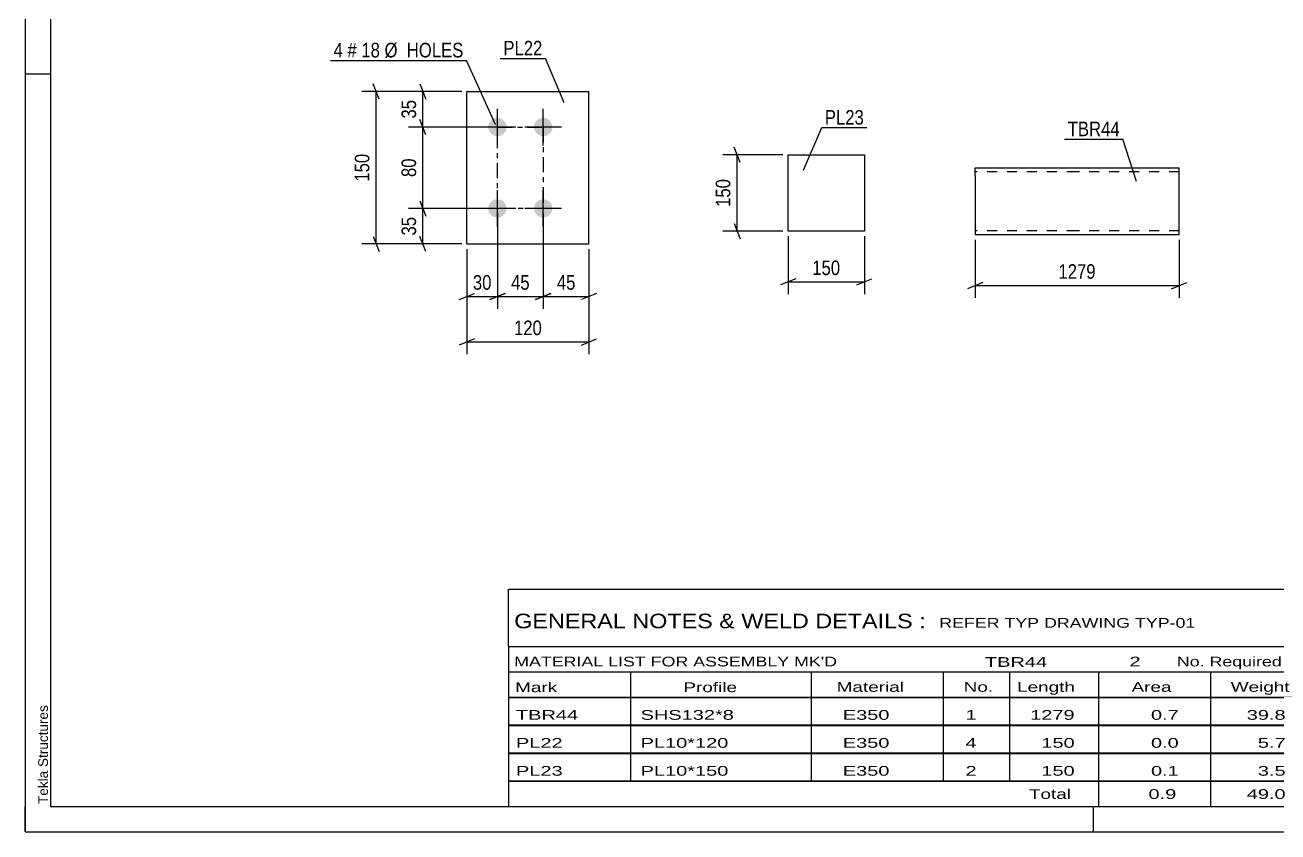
# Model space of a CAD drawing. Header units: millimetres. Extents: x 0 to 420, y 0 to 297.
# Drawn here: x 0 to 246.3, y 0 to 158.7 of the extents above; entities that cross this region are included whole.
import ezdxf

# ---------------------------------------------------------------- set-up
doc = ezdxf.new("R2010")
doc.units = ezdxf.units.MM
doc.linetypes.add('DXK_LINE_DOT2', pattern=[3.9198, 1.9599, -1.9599])
doc.linetypes.add('DXK_LINE_DOT3', pattern=[5.9187, 2.979, -0.9799, 0.9799, -0.9799])
doc.styles.add('Arial', font='ARIAL.TTF', dxfattribs={"height": 0.2})
doc.styles.add('Arial Narrow', font='ARIALN.TTF', dxfattribs={"height": 0.2})

# ---------------------------------------------------------------- blocks, each defined once
blk = doc.blocks.new('Unknown-489684143-1163')
at = {"color": 5, "linetype": 'Continuous'}
for p, q in [((0, 297), (0, 0)), ((5, 292), (5, 5)), ((5, 149), (0, 149)), ((0, 0), (0, 5)), ((5, 5), (415, 5)), ((210, 0), (210, 5)), ((0, 0), (420, 0))]:
    blk.add_line(p, q, dxfattribs=at)
at = {"color": 174, "linetype": 'Continuous', "style": 'Arial'}
blk.add_text('Tekla Structures', height=1.9102, rotation=90, dxfattribs=at).set_placement((4.5, 5.5))
blk = doc.blocks.new('Unknown-489684143-3453')
at = {"color": 7, "linetype": 'Continuous'}
for p, q in [((95, 47.75), (255, 47.75)), ((95, 36.5), (95, 47.75)), ((255, 47.75), (255, 36.5)), ((95, 36.5), (255, 36.5)), ((95, 36.5), (95, 31.5)), ((255, 36.5), (255, 31.5)), ((95, 31.5), (255, 31.5)), ((95, 31.5), (95, 26.5)), ((119, 31.5), (119, 26.5)), ((154.5, 31.5), (154.5, 26.5)), ((180.5, 31.5), (180.5, 26.5)), ((193.5, 31.5), (193.5, 26.5)), ((211, 31.5), (211, 26.5)), ((233, 31.5), (233, 26.5)), ((255, 31.5), (255, 26.5)), ((95, 26.5), (255, 26.5)), ((95, 26.45), (95, 21.05)), ((95, 26.45), (255, 26.45)), ((119, 26.5), (119, 21)), ((154.5, 26.5), (154.5, 21)), ((180.5, 26.5), (180.5, 21)), ((193.5, 26.5), (193.5, 21)), ((211, 26.5), (211, 21)), ((233, 26.5), (233, 21)), ((255, 26.45), (255, 21.05)), ((95, 21.05), (255, 21.05)), ((95, 20.95), (95, 15.55)), ((95, 20.95), (255, 20.95)), ((119, 21), (119, 15.5)), ((154.5, 21), (154.5, 15.5)), ((180.5, 21), (180.5, 15.5)), ((193.5, 21), (193.5, 15.5)), ((211, 21), (211, 15.5)), ((233, 21), (233, 15.5)), ((255, 20.95), (255, 15.55)), ((95, 15.55), (255, 15.55)), ((95, 15.45), (95, 10.05)), ((95, 15.45), (255, 15.45)), ((119, 15.5), (119, 10)), ((154.5, 15.5), (154.5, 10)), ((180.5, 15.5), (180.5, 10)), ((193.5, 15.5), (193.5, 10)), ((211, 15.5), (211, 10)), ((233, 15.5), (233, 10)), ((255, 15.45), (255, 10.05)), ((95, 10.05), (255, 10.05)), ((95, 10), (255, 10)), ((95, 10), (95, 5)), ((211, 10), (211, 5)), ((233, 10), (233, 5)), ((255, 10), (255, 5)), ((95, 5), (255, 5))]:
    blk.add_line(p, q, dxfattribs=at)
at = {"color": 7, "style": 'Arial Narrow'}
for s, height, width, p in [('GENERAL NOTES & WELD DETAILS :', 2.8633, 1.4, (96.15, 40.06)), ('REFER TYP DRAWING TYP-01', 1.9089, 1.6, (179.7, 40.16)), ("MATERIAL LIST FOR ASSEMBLY MK'D", 1.9089, 1.6, (96.15, 32.56)), ('2', 1.91, 1.794707, (217.08, 32.56)), ('No. Required', 1.9089, 1.6, (226.41, 32.56)), ('TBR44', 1.909, 1.794707, (188.68, 32.47)), ('Material', 1.909, 1.7, (159.54, 27.56)), ('Length', 1.909, 1.7, (195, 27.56)), ('Weight', 1.909, 1.7, (237, 27.56)), ('Mark', 1.909, 1.7, (96.34, 27.5)), ('Profile', 1.909, 1.7, (129.41, 27.5)), ('No.', 1.909, 1.7, (184.5, 27.56)), ('Area', 1.909, 1.7, (217.5, 27.56))]:
    blk.add_text(s, height=height, dxfattribs=dict(at, width=width)).set_placement(p)
at = {"color": 7, "linetype": 'Continuous', "style": 'Arial Narrow'}
for s, height, width, p in [('TBR44', 1.909, 1.794707, (96.5, 22.06)), ('SHS132*8', 1.909, 1.794707, (121, 22.06)), ('E350', 1.909, 1.794707, (160.74, 22.06)), ('1', 1.91, 1.794707, (184.86, 22.06)), ('1279', 1.909, 1.794707, (197.58, 22.06)), ('0.7', 1.909, 1.794707, (221.32, 22.06)), ('39.8', 1.909, 1.794707, (240.14, 22.06)), ('PL22', 1.909, 1.794707, (96.5, 16.56)), ('PL10*120', 1.909, 1.794707, (121, 16.56)), ('E350', 1.909, 1.794707, (160.74, 16.56)), ('4', 1.91, 1.794707, (184.86, 16.56)), ('150', 1.909, 1.794707, (199.77, 16.56)), ('0.0', 1.909, 1.794707, (221.32, 16.56)), ('5.7', 1.909, 1.794707, (242.33, 16.56)), ('PL23', 1.909, 1.794707, (96.5, 11.06)), ('PL10*150', 1.909, 1.794707, (121, 11.06)), ('E350', 1.909, 1.794707, (160.74, 11.06)), ('2', 1.91, 1.794707, (184.86, 11.06)), ('150', 1.909, 1.794707, (199.77, 11.06)), ('0.1', 1.909, 1.794707, (221.32, 11.06)), ('3.5', 1.909, 1.794707, (242.33, 11.06)), ('Total', 1.909, 1.7, (197.33, 6.5)), ('0.9', 1.909, 1.794707, (220.83, 6.5)), ('49.0', 1.909, 1.794707, (240.14, 6.5))]:
    blk.add_text(s, height=height, dxfattribs=dict(at, width=width)).set_placement(p)
blk = doc.blocks.new('Part-489684143-2293 - 2286')
at = {"color": 2, "linetype": 'Continuous'}
for p, q in [((186.74, 129.04), (186.74, 130.64)), ((186.74, 130.64), (206.74, 130.64)), ((206.84, 130.64), (226.84, 130.64)), ((226.84, 117.44), (226.84, 130.64)), ((186.74, 129.04), (186.74, 117.44)), ((206.74, 117.44), (186.74, 117.44)), ((226.84, 117.44), (206.84, 117.44))]:
    blk.add_line(p, q, dxfattribs=at)
at = {"color": 7, "linetype": 'DXK_LINE_DOT2'}
for p, q in [((206.74, 129.84), (186.74, 129.84)), ((226.84, 129.84), (206.84, 129.84)), ((186.74, 118.24), (186.74, 118.3)), ((206.74, 118.24), (186.74, 118.24)), ((226.84, 118.24), (206.84, 118.24)), ((226.84, 118.24), (226.84, 118.3))]:
    blk.add_line(p, q, dxfattribs=at)
blk = doc.blocks.new('Bolt-489684143-2102 - 2040')
at = {"linetype": 'Continuous'}
for points in [[(92.85, 136.83, -1), (92.85, 140.43, -1)], [(101.85, 136.83, -1), (101.85, 140.43, -1)], [(92.85, 120.83, -1), (92.85, 124.43, -1)], [(101.85, 120.83, -1), (101.85, 124.43, -1)]]:
    blk.add_hatch(color=1, dxfattribs=at).paths.add_polyline_path(points)
at = {"color": 1, "linetype": 'Continuous'}
for p, q in [((92.85, 135.03), (92.85, 142.23)), ((101.85, 135.03), (101.85, 142.23)), ((96.45, 138.63), (89.25, 138.63)), ((105.45, 138.63), (98.25, 138.63)), ((92.85, 119.03), (92.85, 126.23)), ((101.85, 119.03), (101.85, 126.23)), ((96.45, 122.63), (89.25, 122.63)), ((105.45, 122.63), (98.25, 122.63))]:
    blk.add_line(p, q, dxfattribs=at)
blk = doc.blocks.new('Part-489684143-2107 - 2040')
at = {"color": 2, "linetype": 'Continuous'}
for p, q in [((86.85, 115.63), (86.85, 145.63)), ((86.85, 145.63), (110.85, 145.63)), ((110.85, 115.63), (110.85, 145.63)), ((86.85, 115.63), (110.85, 115.63))]:
    blk.add_line(p, q, dxfattribs=at)
blk = doc.blocks.new('Part-489684143-2267 - 2261')
at = {"color": 2, "linetype": 'Continuous'}
for p, q in [((149.98, 133.17), (164.98, 133.17)), ((149.98, 118.17), (149.98, 133.17)), ((164.98, 133.17), (164.98, 118.17)), ((164.98, 118.17), (149.98, 118.17))]:
    blk.add_line(p, q, dxfattribs=at)
blk = doc.blocks.new('Rectangle-489684143-2247 - 2040')
at = {"color": 1, "linetype": 'DXK_LINE_DOT3'}
blk.add_lwpolyline([(92.85, 138.63), (101.85, 138.63), (101.85, 122.63), (92.85, 122.63), (92.85, 138.63)], close=True, dxfattribs=at)
blk = doc.blocks.new('StraightDimension-489684143-2297 - 2286')
at = {"color": 7, "linetype": 'Continuous'}
for p, q in [((186.74, 116.44), (186.74, 105.04)), ((226.84, 116.44), (226.84, 105.04)), ((188.24, 108.04), (185.24, 106.84)), ((186.74, 107.44), (226.84, 107.44)), ((225.34, 106.84), (228.34, 108.04))]:
    blk.add_line(p, q, dxfattribs=at)
at = {"color": 0}
blk.add_wipeout([(211.04, 108.19), (211.04, 112.39), (202.53, 112.39), (202.53, 108.19)], dxfattribs=at)
at = {"color": 3, "style": 'Arial Narrow'}
blk.add_text('1279', height=2.863, dxfattribs=at).set_placement((203.13, 108.79))
blk = doc.blocks.new('StraightDimension-489684143-2149 - 2040')
at = {"color": 7, "linetype": 'Continuous'}
for p, q in [((85.85, 145.63), (75.36, 145.63)), ((77.61, 147.13), (78.81, 144.13)), ((78.21, 138.63), (78.21, 145.63)), ((91.85, 138.63), (75.36, 138.63)), ((78.81, 137.13), (77.61, 140.13))]:
    blk.add_line(p, q, dxfattribs=at)
at = {"color": 0}
blk.add_wipeout([(77.46, 144.56), (73.26, 144.56), (73.26, 139.7), (77.46, 139.7)], dxfattribs=at)
at = {"color": 3, "style": 'Arial Narrow'}
blk.add_text('35', height=2.863, rotation=90.0002, dxfattribs=at).set_placement((76.86, 140.3))
blk = doc.blocks.new('StraightDimension-489684143-2109 - 2040')
at = {"color": 7, "linetype": 'Continuous'}
for p, q in [((86.85, 114.63), (86.85, 93.96)), ((110.85, 114.63), (110.85, 93.96)), ((88.35, 96.96), (85.35, 95.76)), ((86.85, 96.36), (110.85, 96.36)), ((109.35, 95.76), (112.35, 96.96))]:
    blk.add_line(p, q, dxfattribs=at)
at = {"color": 0}
blk.add_wipeout([(102.2, 97.11), (102.2, 101.31), (95.51, 101.31), (95.51, 97.11)], dxfattribs=at)
at = {"color": 3, "style": 'Arial Narrow'}
blk.add_text('120', height=2.863, dxfattribs=at).set_placement((96.11, 97.71))
blk = doc.blocks.new('StraightDimension-489684143-2165 - 2040')
at = {"color": 7, "linetype": 'Continuous'}
for p, q in [((91.85, 138.63), (75.36, 138.63)), ((78.81, 137.13), (77.61, 140.13)), ((78.21, 122.63), (78.21, 138.63)), ((77.61, 124.13), (78.81, 121.13)), ((91.85, 122.63), (75.36, 122.63))]:
    blk.add_line(p, q, dxfattribs=at)
at = {"color": 0}
blk.add_wipeout([(77.46, 133.06), (73.26, 133.06), (73.26, 128.2), (77.46, 128.2)], dxfattribs=at)
at = {"color": 3, "style": 'Arial Narrow'}
blk.add_text('80', height=2.863, rotation=90.0002, dxfattribs=at).set_placement((76.86, 128.8))
blk = doc.blocks.new('StraightDimension-489684143-2132 - 2040')
at = {"color": 7, "linetype": 'Continuous'}
for p, q in [((77.61, 124.13), (78.81, 121.13)), ((91.85, 122.63), (75.36, 122.63)), ((78.21, 115.63), (78.21, 122.63)), ((78.81, 114.13), (77.61, 117.13)), ((85.85, 115.63), (75.36, 115.63))]:
    blk.add_line(p, q, dxfattribs=at)
at = {"color": 0}
blk.add_wipeout([(77.46, 121.56), (73.26, 121.56), (73.26, 116.7), (77.46, 116.7)], dxfattribs=at)
at = {"color": 3, "style": 'Arial Narrow'}
blk.add_text('35', height=2.863, rotation=90.0002, dxfattribs=at).set_placement((76.86, 117.3))
blk = doc.blocks.new('StraightDimension-489684143-2179 - 2040')
at = {"color": 7, "linetype": 'Continuous'}
for p, q in [((85.85, 145.63), (66.17, 145.63)), ((69.62, 144.13), (68.42, 147.13)), ((69.02, 115.63), (69.02, 145.63)), ((68.42, 117.13), (69.62, 114.13)), ((85.85, 115.63), (66.17, 115.63))]:
    blk.add_line(p, q, dxfattribs=at)
at = {"color": 0}
blk.add_wipeout([(68.27, 133.97), (64.07, 133.97), (64.07, 127.29), (68.27, 127.29)], dxfattribs=at)
at = {"color": 3, "style": 'Arial Narrow'}
blk.add_text('150', height=2.863, rotation=90.0002, dxfattribs=at).set_placement((67.67, 127.89))
blk = doc.blocks.new('StraightDimension-489684143-2199 - 2040')
at = {"color": 7, "linetype": 'Continuous'}
for p, q in [((92.85, 121.63), (92.85, 102.89)), ((86.85, 114.63), (86.85, 102.89)), ((85.35, 104.69), (88.35, 105.89)), ((86.85, 105.29), (92.85, 105.29)), ((94.35, 105.89), (91.35, 104.69))]:
    blk.add_line(p, q, dxfattribs=at)
at = {"color": 0}
blk.add_wipeout([(92.28, 106.04), (92.28, 110.24), (87.43, 110.24), (87.43, 106.04)], dxfattribs=at)
at = {"color": 3, "style": 'Arial Narrow'}
blk.add_text('30', height=2.863, dxfattribs=at).set_placement((88.03, 106.64))
blk = doc.blocks.new('StraightDimension-489684143-2215 - 2040')
at = {"color": 7, "linetype": 'Continuous'}
for p, q in [((101.85, 121.63), (101.85, 102.89)), ((110.85, 114.63), (110.85, 102.89)), ((100.35, 104.69), (103.35, 105.89)), ((101.85, 105.29), (110.85, 105.29)), ((112.35, 105.89), (109.35, 104.69))]:
    blk.add_line(p, q, dxfattribs=at)
at = {"color": 0}
blk.add_wipeout([(108.78, 106.04), (108.78, 110.24), (103.93, 110.24), (103.93, 106.04)], dxfattribs=at)
at = {"color": 3, "style": 'Arial Narrow'}
blk.add_text('45', height=2.863, dxfattribs=at).set_placement((104.53, 106.64))
blk = doc.blocks.new('StraightDimension-489684143-2234 - 2040')
at = {"color": 7, "linetype": 'Continuous'}
for p, q in [((92.85, 121.63), (92.85, 102.89)), ((101.85, 121.63), (101.85, 102.89)), ((91.35, 104.69), (94.35, 105.89)), ((92.85, 105.29), (101.85, 105.29)), ((103.35, 105.89), (100.35, 104.69))]:
    blk.add_line(p, q, dxfattribs=at)
at = {"color": 0}
blk.add_wipeout([(99.78, 106.04), (99.78, 110.24), (94.93, 110.24), (94.93, 106.04)], dxfattribs=at)
at = {"color": 3, "style": 'Arial Narrow'}
blk.add_text('45', height=2.863, dxfattribs=at).set_placement((95.53, 106.64))
blk = doc.blocks.new('StraightDimension-489684143-2269 - 2261')
at = {"color": 7, "linetype": 'Continuous'}
for p, q in [((148.98, 133.17), (137.13, 133.17)), ((140.58, 131.67), (139.38, 134.67)), ((139.98, 118.17), (139.98, 133.17)), ((139.38, 119.67), (140.58, 116.67)), ((148.98, 118.17), (137.13, 118.17))]:
    blk.add_line(p, q, dxfattribs=at)
at = {"color": 0}
blk.add_wipeout([(139.23, 129.01), (135.03, 129.01), (135.03, 122.33), (139.23, 122.33)], dxfattribs=at)
at = {"color": 3, "style": 'Arial Narrow'}
blk.add_text('150', height=2.863, rotation=90.0002, dxfattribs=at).set_placement((138.63, 122.93))
blk = doc.blocks.new('StraightDimension-489684143-2278 - 2261')
at = {"color": 7, "linetype": 'Continuous'}
for p, q in [((149.98, 117.17), (149.98, 105.77)), ((164.98, 117.17), (164.98, 105.77)), ((151.48, 108.77), (148.48, 107.57)), ((163.48, 107.57), (166.48, 108.77)), ((149.98, 108.17), (164.98, 108.17))]:
    blk.add_line(p, q, dxfattribs=at)
at = {"color": 0}
blk.add_wipeout([(160.82, 108.92), (160.82, 113.12), (154.14, 113.12), (154.14, 108.92)], dxfattribs=at)
at = {"color": 3, "style": 'Arial Narrow'}
blk.add_text('150', height=2.863, dxfattribs=at).set_placement((154.74, 109.52))
blk = doc.blocks.new('Mark-489684143-2289 - 2286')
at = {"color": 0}
blk.add_wipeout([(215.18, 136.83), (215.18, 139.83), (204.95, 139.83), (204.95, 136.83)], dxfattribs=at)
blk.add_wipeout([(215.18, 136.83), (215.18, 139.83), (204.95, 139.83), (204.95, 136.83)], dxfattribs=at)
at = {"color": 30, "linetype": 'Continuous'}
for p in [(204.35, 136.23), (218.48, 127.93)]:
    blk.add_line(p, (215.78, 136.23), dxfattribs=at)
at = {"color": 3, "style": 'Arial Narrow'}
blk.add_text('TBR44', height=2.863, dxfattribs=at).set_placement((204.95, 136.83))
blk = doc.blocks.new('Mark-489684143-2098 - 2040')
at = {"color": 0}
blk.add_wipeout([(62.47, 152.33), (62.47, 155.33), (60.64, 155.33), (60.64, 152.33)], dxfattribs=at)
blk.add_wipeout([(62.47, 152.33), (62.47, 155.33), (60.64, 155.33), (60.64, 152.33)], dxfattribs=at)
blk.add_wipeout([(65.2, 152.33), (65.2, 155.33), (63.37, 155.33), (63.37, 152.33)], dxfattribs=at)
blk.add_wipeout([(65.2, 152.33), (65.2, 155.33), (63.37, 155.33), (63.37, 152.33)], dxfattribs=at)
at = {"color": 3, "style": 'Arial Narrow'}
blk.add_text('4', height=2.86, dxfattribs=at).set_placement((60.64, 152.33))
at = {"color": 0}
blk.add_wipeout([(69.76, 152.33), (69.76, 155.33), (66.1, 155.33), (66.1, 152.33)], dxfattribs=at)
blk.add_wipeout([(69.76, 152.33), (69.76, 155.33), (66.1, 155.33), (66.1, 152.33)], dxfattribs=at)
at = {"color": 3, "style": 'Arial Narrow'}
blk.add_text('#', height=2.86, dxfattribs=at).set_placement((63.37, 152.33))
at = {"color": 0}
blk.add_wipeout([(86.18, 152.33), (86.18, 155.33), (70.66, 155.33), (70.66, 152.33)], dxfattribs=at)
blk.add_wipeout([(86.18, 152.33), (86.18, 155.33), (70.66, 155.33), (70.66, 152.33)], dxfattribs=at)
at = {"color": 7, "linetype": 'Continuous'}
for p in [(60.04, 151.73), (92.46, 139.15)]:
    blk.add_line(p, (86.78, 151.73), dxfattribs=at)
at = {"color": 3, "style": 'Arial Narrow'}
for s, p in [('18', (66.1, 152.33)), ('Ø  HOLES', (70.66, 152.33))]:
    blk.add_text(s, height=2.863, dxfattribs=at).set_placement(p)
blk = doc.blocks.new('Mark-489684143-2103 - 2040')
at = {"color": 0}
blk.add_wipeout([(101.69, 152.72), (101.69, 155.72), (94.02, 155.72), (94.02, 152.72)], dxfattribs=at)
blk.add_wipeout([(101.69, 152.72), (101.69, 155.72), (94.02, 155.72), (94.02, 152.72)], dxfattribs=at)
at = {"color": 30, "linetype": 'Continuous'}
for p in [(93.42, 152.12), (105.95, 143.37)]:
    blk.add_line(p, (102.29, 152.12), dxfattribs=at)
at = {"color": 3, "style": 'Arial Narrow'}
blk.add_text('PL22', height=2.863, dxfattribs=at).set_placement((94.02, 152.72))
blk = doc.blocks.new('Mark-489684143-2263 - 2261')
at = {"color": 0}
blk.add_wipeout([(164.88, 139.11), (164.88, 142.11), (157.21, 142.11), (157.21, 139.11)], dxfattribs=at)
blk.add_wipeout([(164.88, 139.11), (164.88, 142.11), (157.21, 142.11), (157.21, 139.11)], dxfattribs=at)
at = {"color": 30, "linetype": 'Continuous'}
for p, q in [((153.01, 130.14), (156.61, 138.51)), ((156.61, 138.51), (165.48, 138.51))]:
    blk.add_line(p, q, dxfattribs=at)
at = {"color": 3, "style": 'Arial Narrow'}
blk.add_text('PL23', height=2.863, dxfattribs=at).set_placement((157.21, 139.11))

msp = doc.modelspace()

# ---------------------------------------------------------------- block references
for name in ['Unknown-489684143-1163', 'Part-489684143-2107 - 2040', 'Bolt-489684143-2102 - 2040', 'Rectangle-489684143-2247 - 2040', 'Part-489684143-2267 - 2261', 'Part-489684143-2293 - 2286', 'Unknown-489684143-3453']:
    msp.add_blockref(name, (0, 0))

# ---------------------------------------------------------------- next in the draw order: block references
for name in ['StraightDimension-489684143-2149 - 2040', 'Mark-489684143-2263 - 2261', 'Mark-489684143-2289 - 2286', 'StraightDimension-489684143-2269 - 2261', 'StraightDimension-489684143-2297 - 2286', 'StraightDimension-489684143-2109 - 2040']:
    msp.add_blockref(name, (0, 0))

# ---------------------------------------------------------------- next in the draw order: block references
for name in ['StraightDimension-489684143-2165 - 2040', 'StraightDimension-489684143-2215 - 2040', 'StraightDimension-489684143-2278 - 2261']:
    msp.add_blockref(name, (0, 0))

# ---------------------------------------------------------------- next in the draw order: block references
msp.add_blockref('StraightDimension-489684143-2132 - 2040', (0, 0))

# ---------------------------------------------------------------- next in the draw order: block references
msp.add_blockref('StraightDimension-489684143-2179 - 2040', (0, 0))

# ---------------------------------------------------------------- next in the draw order: block references
for name in ['Mark-489684143-2098 - 2040', 'StraightDimension-489684143-2199 - 2040']:
    msp.add_blockref(name, (0, 0))

# ---------------------------------------------------------------- next in the draw order: block references
for name in ['Mark-489684143-2103 - 2040', 'StraightDimension-489684143-2234 - 2040']:
    msp.add_blockref(name, (0, 0))

doc.saveas('drawing.dxf')
